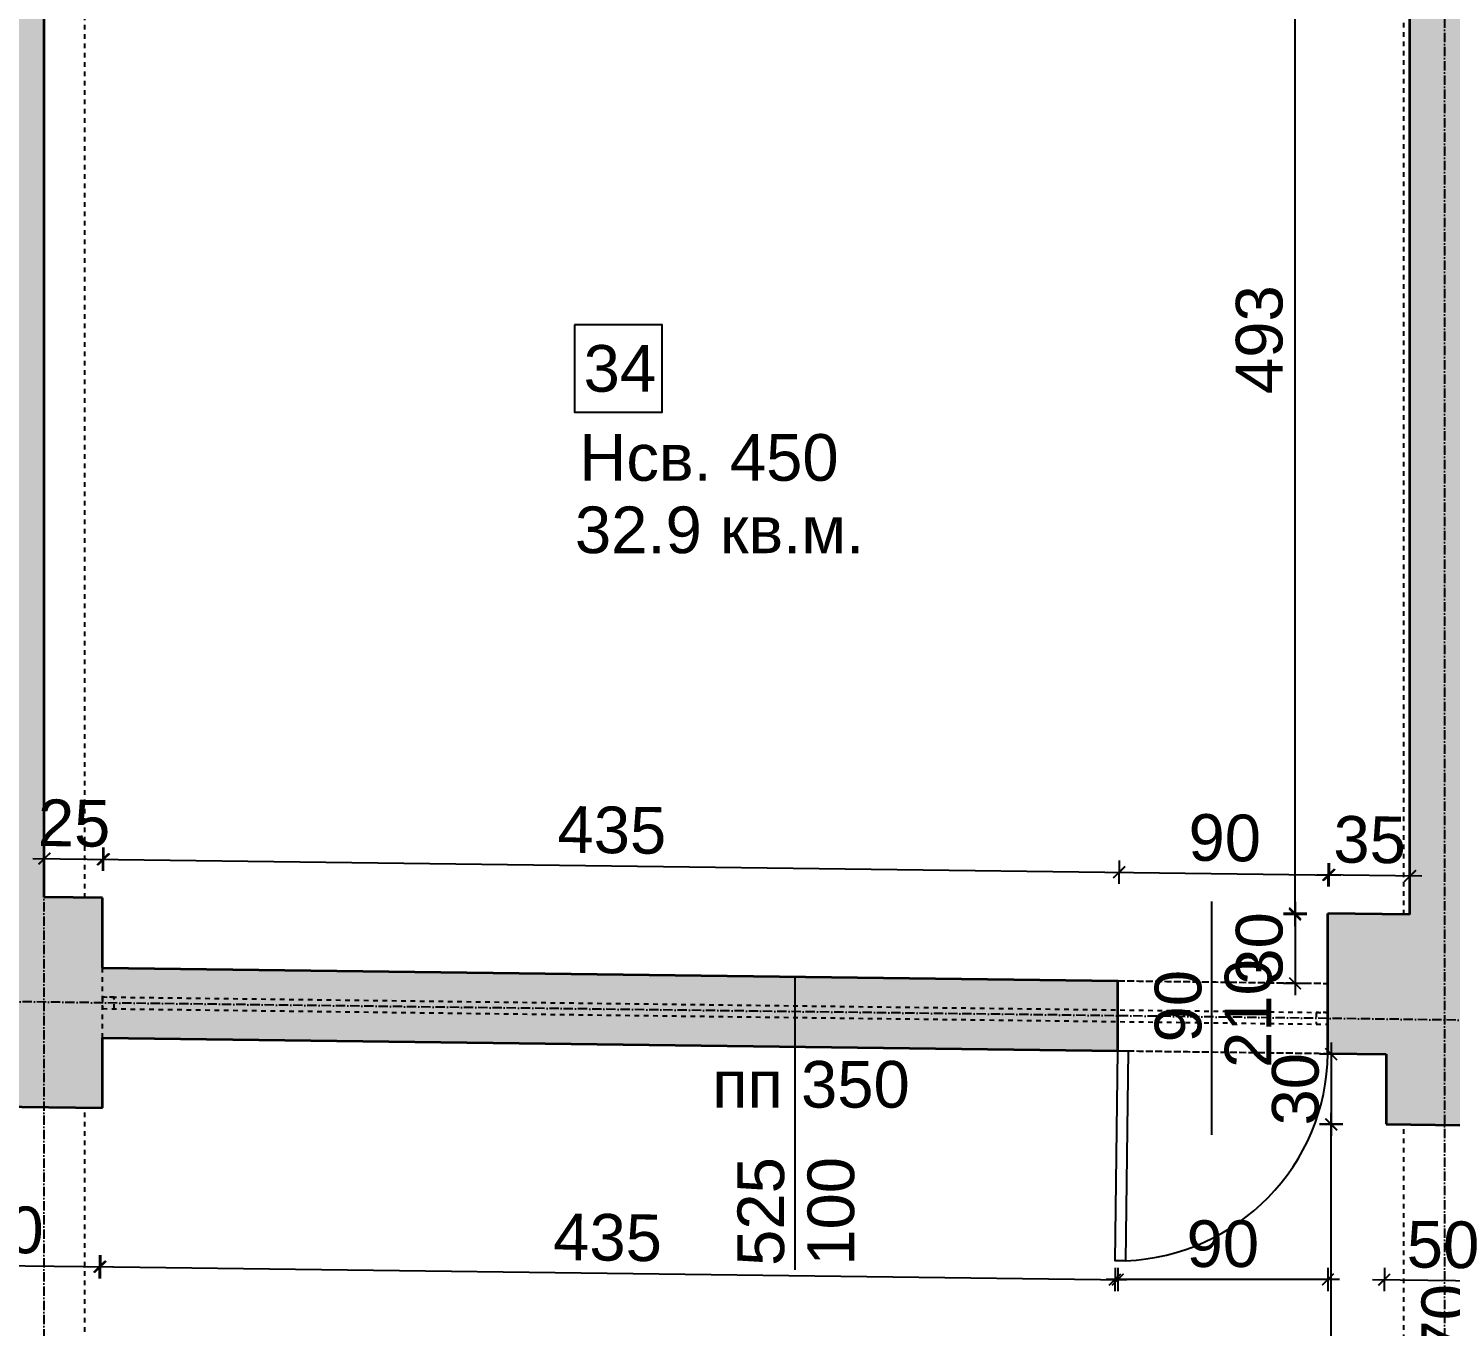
# Model space of a CAD drawing. Header units: inches. Extents: x -72385 to 39588, y -6525 to 66685.
# Drawn here: x -43532 to -42922, y 23259 to 23815 of the extents above; entities that cross this region are included whole.
import ezdxf

# ---------------------------------------------------------------- set-up
doc = ezdxf.new("R2010")
doc.units = ezdxf.units.IN
doc.header["$MEASUREMENT"] = 0
doc.linetypes.add('DashDot', pattern=[0.6, 0.4, -0.1, 0, -0.1])
doc.linetypes.add('Hidden', pattern=[0.4, 0.2, -0.2])
for name, color, linetype, lineweight in [('Врати', 251, 'Continuous', 25), ('Надписи Hсв', 252, 'Continuous', 25), ('Надписи врати', 252, 'Continuous', 25), ('Надписи коти вътрешни', 252, 'Continuous', 25), ('Надписи номера на пом.', 252, 'Continuous', 25), ('Надписи площ', 252, 'Continuous', 25), ('Надписи прозорци', 252, 'Continuous', 25), ('Оси', 252, 'DashDot', 25), ('Пунктир', 253, 'Hidden', 25), ('Разрезни линии', 7, 'Continuous', 35), ('Щрих стени', 254, 'Continuous', 25)]:
    doc.layers.add(name, color=color, linetype=linetype, lineweight=lineweight)
doc.styles.add('Arial Regular', font='arial.ttf')
doc.styles.get("Standard").update_dxf_attribs({"font": 'arial.ttf'})
doc.dimstyles.new('Annotative', dxfattribs={"dimscale": 0, "dimtxt": 20, "dimasz": 5, "dimexe": 5, "dimexo": 5, "dimgap": 5, "dimtad": 1, "dimdec": 0, "dimzin": 0, "dimdsep": 46, "dimtxsty": 'Standard', "dimblk": 'ARCHTICK', "dimcen": 5, "dimdle": 5, "dimadec": 0, "dimazin": 0, "dimtfac": 1, "dimtdec": 0, "dimtofl": 0, "dimtmove": 0, "dimatfit": 3, "dimldrblk": 'ARCHTICK', "dimfxl": 5, "dimfxlon": 1, "dimtolj": 1, "dimtzin": 0, "dimarcsym": 1})

# ---------------------------------------------------------------- blocks, each defined once
blk = doc.blocks.new('_ArchTick')
at = {"color": 0, "linetype": 'ByBlock', "const_width": 0.15}
blk.add_lwpolyline([(-0.5, -0.5), (0.5, 0.5)], dxfattribs=at)
blk = doc.blocks.new('*D2899')
at = {"layer": 'Defpoints', "color": 0, "ltscale": 50, "transparency": 16777216}
for p in [(-42988.92, 23928.13), (-42942.34, 23928.13), (-42942.34, 23435.54)]:
    blk.add_point(p, dxfattribs=at)
at = {"layer": 'Надписи коти вътрешни', "color": 0, "lineweight": -2, "ltscale": 50, "transparency": 16777216}
for p, q in [((-42988.92, 23430.54), (-42988.92, 23933.13)), ((-42983.92, 23928.13), (-42993.92, 23928.13)), ((-42983.92, 23435.54), (-42993.92, 23435.54))]:
    blk.add_line(p, q, dxfattribs=at)
at = {"layer": 'Надписи коти вътрешни', "color": 0, "lineweight": -2, "ltscale": 50, "transparency": 16777216, "xscale": 5, "yscale": 5, "zscale": 5}
for p, rotation in [((-42988.92, 23928.13), 90), ((-42988.92, 23435.54), 270)]:
    blk.add_blockref('_ArchTick', p, dxfattribs=dict(at, rotation=rotation))
at = {"layer": 'Надписи коти вътрешни', "color": 0, "ltscale": 50, "transparency": 16777216, "insert": (-43004.14, 23681.84), "char_height": 20, "attachment_point": 5, "rotation": 90}
blk.add_mtext('\\A1;493', dxfattribs=at)
blk = doc.blocks.new('*D2900')
at = {"layer": 'Defpoints', "color": 0, "ltscale": 50, "transparency": 16777216}
for p in [(-42974.84, 23435.96), (-42988.92, 23406), (-42974.84, 23406)]:
    blk.add_point(p, dxfattribs=at)
at = {"layer": 'Надписи коти вътрешни', "color": 0, "lineweight": -2, "ltscale": 50, "transparency": 16777216}
for p, q in [((-42988.92, 23440.96), (-42988.92, 23401)), ((-42983.92, 23435.96), (-42993.92, 23435.96)), ((-42983.92, 23406), (-42993.92, 23406))]:
    blk.add_line(p, q, dxfattribs=at)
at = {"layer": 'Надписи коти вътрешни', "color": 0, "lineweight": -2, "ltscale": 50, "transparency": 16777216, "xscale": 5, "yscale": 5, "zscale": 5}
for p, rotation in [((-42988.92, 23435.96), 90), ((-42988.92, 23406), 270)]:
    blk.add_blockref('_ArchTick', p, dxfattribs=dict(at, rotation=rotation))
at = {"layer": 'Надписи коти вътрешни', "color": 0, "ltscale": 50, "transparency": 16777216, "insert": (-43004.14, 23420.98), "char_height": 20, "attachment_point": 5, "rotation": 90}
blk.add_mtext('\\A1;30', dxfattribs=at)
blk = doc.blocks.new('*D4598')
at = {"layer": 'Defpoints', "color": 0, "ltscale": 50, "transparency": 16777216}
for p in [(-43499.63, 23459.2), (-43524.84, 23442.96), (-43499.84, 23442.64)]:
    blk.add_point(p, dxfattribs=at)
at = {"layer": 'Надписи коти вътрешни', "color": 0, "lineweight": -2, "ltscale": 50, "transparency": 16777216}
for p, q in [((-43524.69, 23454.52), (-43524.56, 23464.52)), ((-43499.69, 23454.2), (-43499.56, 23464.2)), ((-43529.63, 23459.58), (-43494.63, 23459.13))]:
    blk.add_line(p, q, dxfattribs=at)
at = {"layer": 'Надписи коти вътрешни', "color": 0, "lineweight": -2, "ltscale": 50, "transparency": 16777216, "xscale": 5, "yscale": 5, "zscale": 5}
for p, rotation in [((-43524.63, 23459.52), 179.2706286525467), ((-43499.63, 23459.2), 359.2706286525466)]:
    blk.add_blockref('_ArchTick', p, dxfattribs=dict(at, rotation=rotation))
at = {"layer": 'Надписи коти вътрешни', "color": 0, "ltscale": 50, "transparency": 16777216, "insert": (-43511.93, 23474.57), "char_height": 20, "attachment_point": 5, "rotation": 359.27063}
blk.add_mtext('\\A1;25', dxfattribs=at)
blk = doc.blocks.new('*D2924')
at = {"layer": 'Defpoints', "color": 0, "ltscale": 50, "transparency": 16777216}
for p in [(-43064.25, 23453.66), (-43499.84, 23412.69), (-43064.84, 23407.15)]:
    blk.add_point(p, dxfattribs=at)
at = {"layer": 'Надписи коти вътрешни', "color": 0, "lineweight": -2, "ltscale": 50, "transparency": 16777216}
for p, q in [((-43499.31, 23454.19), (-43499.18, 23464.19)), ((-43504.24, 23459.26), (-43059.25, 23453.59)), ((-43064.31, 23448.66), (-43064.18, 23458.65))]:
    blk.add_line(p, q, dxfattribs=at)
at = {"layer": 'Надписи коти вътрешни', "color": 0, "lineweight": -2, "ltscale": 50, "transparency": 16777216, "xscale": 5, "yscale": 5, "zscale": 5}
for p, rotation in [((-43499.25, 23459.19), 179.2706286525472), ((-43064.25, 23453.66), 359.2706286525473)]:
    blk.add_blockref('_ArchTick', p, dxfattribs=dict(at, rotation=rotation))
at = {"layer": 'Надписи коти вътрешни', "color": 0, "ltscale": 50, "transparency": 16777216, "insert": (-43281.55, 23471.64), "char_height": 20, "attachment_point": 5, "rotation": 359.27063}
blk.add_mtext('\\A1;435', dxfattribs=at)
blk = doc.blocks.new('*D4103')
at = {"layer": 'Defpoints', "color": 0, "ltscale": 50, "transparency": 16777216}
for p in [(-42974.23, 23452.49), (-43064.84, 23407.15), (-42974.84, 23405.98)]:
    blk.add_point(p, dxfattribs=at)
at = {"layer": 'Надписи коти вътрешни', "color": 0, "lineweight": -2, "ltscale": 50, "transparency": 16777216}
for p, q in [((-43064.3, 23448.66), (-43064.17, 23458.66)), ((-42974.3, 23447.49), (-42974.17, 23457.49)), ((-43069.23, 23453.72), (-42969.23, 23452.42))]:
    blk.add_line(p, q, dxfattribs=at)
at = {"layer": 'Надписи коти вътрешни', "color": 0, "lineweight": -2, "ltscale": 50, "transparency": 16777216, "xscale": 5, "yscale": 5, "zscale": 5}
for p, rotation in [((-43064.23, 23453.66), 179.2551554234633), ((-42974.23, 23452.49), 359.2551554234633)]:
    blk.add_blockref('_ArchTick', p, dxfattribs=dict(at, rotation=rotation))
at = {"layer": 'Надписи коти вътрешни', "color": 0, "ltscale": 50, "transparency": 16777216, "insert": (-43019.03, 23468.28), "char_height": 20, "attachment_point": 5, "rotation": 359.25516}
blk.add_mtext('\\A1;90', dxfattribs=at)
blk = doc.blocks.new('*D2925')
at = {"layer": 'Defpoints', "color": 0, "ltscale": 50, "transparency": 16777216}
for p in [(-42974.63, 23452.49), (-42974.84, 23435.96), (-42939.84, 23435.51)]:
    blk.add_point(p, dxfattribs=at)
at = {"layer": 'Надписи коти вътрешни', "color": 0, "lineweight": -2, "ltscale": 50, "transparency": 16777216}
for p, q in [((-42974.69, 23447.49), (-42974.56, 23457.49)), ((-42939.69, 23447.04), (-42939.56, 23457.04)), ((-42934.63, 23451.98), (-42979.63, 23452.55))]:
    blk.add_line(p, q, dxfattribs=at)
at = {"layer": 'Надписи коти вътрешни', "color": 0, "lineweight": -2, "ltscale": 50, "transparency": 16777216, "xscale": 5, "yscale": 5, "zscale": 5}
for p, rotation in [((-42974.63, 23452.49), 179.2706286525409), ((-42939.63, 23452.04), 359.2706286525409)]:
    blk.add_blockref('_ArchTick', p, dxfattribs=dict(at, rotation=rotation))
at = {"layer": 'Надписи коти вътрешни', "color": 0, "ltscale": 50, "transparency": 16777216, "insert": (-42956.93, 23467.48), "char_height": 20, "attachment_point": 5, "rotation": 359.27063}
blk.add_mtext('\\A1;35', dxfattribs=at)
blk = doc.blocks.new('*D3052')
at = {"layer": 'Defpoints', "color": 0, "ltscale": 50, "transparency": 16777216}
for p in [(-42949.84, 23345.63), (-42899.84, 23345), (-42900.68, 23278.44)]:
    blk.add_point(p, dxfattribs=at)
at = {"layer": 'Надписи коти вътрешни', "color": 0, "lineweight": -2, "ltscale": 50, "transparency": 16777216}
for p, q in [((-42955.68, 23279.14), (-42895.69, 23278.37)), ((-42950.62, 23284.07), (-42950.75, 23274.08)), ((-42900.62, 23283.44), (-42900.75, 23273.44))]:
    blk.add_line(p, q, dxfattribs=at)
at = {"layer": 'Надписи коти вътрешни', "color": 0, "lineweight": -2, "ltscale": 50, "transparency": 16777216, "xscale": 5, "yscale": 5, "zscale": 5}
for p, rotation in [((-42950.68, 23279.07), 179.2706286525463), ((-42900.68, 23278.44), 359.2706286525462)]:
    blk.add_blockref('_ArchTick', p, dxfattribs=dict(at, rotation=rotation))
at = {"layer": 'Надписи коти вътрешни', "color": 0, "ltscale": 50, "transparency": 16777216, "insert": (-42925.49, 23293.97), "char_height": 20, "attachment_point": 5, "rotation": 359.27063}
blk.add_mtext('\\A1;50', dxfattribs=at)
blk = doc.blocks.new('*D4617')
at = {"layer": 'Defpoints', "color": 0, "ltscale": 50, "transparency": 16777216}
for p in [(-43064.84, 23377.15), (-42974.84, 23376), (-43064.84, 23279.14)]:
    blk.add_point(p, dxfattribs=at)
at = {"layer": 'Надписи коти вътрешни', "color": 0, "lineweight": -2, "ltscale": 50, "transparency": 16777216}
for p, q in [((-43064.84, 23284.14), (-43064.84, 23274.14)), ((-42974.84, 23284.14), (-42974.84, 23274.14)), ((-42969.84, 23279.14), (-43069.84, 23279.14))]:
    blk.add_line(p, q, dxfattribs=at)
at = {"layer": 'Надписи коти вътрешни', "color": 0, "lineweight": -2, "ltscale": 50, "transparency": 16777216, "xscale": 5, "yscale": 5, "zscale": 5, "rotation": 180}
blk.add_blockref('_ArchTick', (-43064.84, 23279.14), dxfattribs=at)
at = {"layer": 'Надписи коти вътрешни', "color": 0, "lineweight": -2, "ltscale": 50, "transparency": 16777216, "xscale": 5, "yscale": 5, "zscale": 5}
blk.add_blockref('_ArchTick', (-42974.84, 23279.14), dxfattribs=at)
at = {"layer": 'Надписи коти вътрешни', "color": 0, "ltscale": 50, "transparency": 16777216, "insert": (-43019.84, 23294.35), "char_height": 20, "attachment_point": 5}
blk.add_mtext('\\A1;90', dxfattribs=at)
blk = doc.blocks.new('*D3053')
at = {"layer": 'Defpoints', "color": 0, "ltscale": 50, "transparency": 16777216}
for p in [(-43499.84, 23382.69), (-43064.84, 23377.15), (-43066.09, 23279.09)]:
    blk.add_point(p, dxfattribs=at)
at = {"layer": 'Надписи коти вътрешни', "color": 0, "lineweight": -2, "ltscale": 50, "transparency": 16777216}
for p, q in [((-43506.09, 23284.69), (-43061.09, 23279.03)), ((-43501.02, 23289.63), (-43501.15, 23279.63)), ((-43066.02, 23284.09), (-43066.15, 23274.09))]:
    blk.add_line(p, q, dxfattribs=at)
at = {"layer": 'Надписи коти вътрешни', "color": 0, "lineweight": -2, "ltscale": 50, "transparency": 16777216, "xscale": 5, "yscale": 5, "zscale": 5}
for p, rotation in [((-43501.09, 23284.63), 179.2706286525482), ((-43066.09, 23279.09), 359.2706286525482)]:
    blk.add_blockref('_ArchTick', p, dxfattribs=dict(at, rotation=rotation))
at = {"layer": 'Надписи коти вътрешни', "color": 0, "ltscale": 50, "transparency": 16777216, "insert": (-43283.39, 23297.08), "char_height": 20, "attachment_point": 5, "rotation": 359.27063}
blk.add_mtext('\\A1;435', dxfattribs=at)
blk = doc.blocks.new('*D3054')
at = {"layer": 'Defpoints', "color": 0, "ltscale": 50, "transparency": 16777216}
for p in [(-43579.84, 23353.65), (-43499.84, 23352.63), (-43500.7, 23284.62)]:
    blk.add_point(p, dxfattribs=at)
at = {"layer": 'Надписи коти вътрешни', "color": 0, "lineweight": -2, "ltscale": 50, "transparency": 16777216}
for p, q in [((-43580.64, 23290.64), (-43580.77, 23280.64)), ((-43585.7, 23285.71), (-43495.7, 23284.56)), ((-43500.64, 23289.62), (-43500.77, 23279.62))]:
    blk.add_line(p, q, dxfattribs=at)
at = {"layer": 'Надписи коти вътрешни', "color": 0, "lineweight": -2, "ltscale": 50, "transparency": 16777216, "xscale": 5, "yscale": 5, "zscale": 5}
for p, rotation in [((-43580.7, 23285.64), 179.2706286525463), ((-43500.7, 23284.62), 359.2706286525462)]:
    blk.add_blockref('_ArchTick', p, dxfattribs=dict(at, rotation=rotation))
at = {"layer": 'Надписи коти вътрешни', "color": 0, "ltscale": 50, "transparency": 16777216, "insert": (-43540.51, 23300.34), "char_height": 20, "attachment_point": 5, "rotation": 359.27063}
blk.add_mtext('\\A1;80', dxfattribs=at)
blk = doc.blocks.new('*D3070')
at = {"layer": 'Defpoints', "color": 0, "ltscale": 50, "transparency": 16777216}
for p in [(-42949.84, 23375.68), (-42973.44, 23345.63), (-42949.84, 23345.63)]:
    blk.add_point(p, dxfattribs=at)
at = {"layer": 'Надписи коти вътрешни', "color": 0, "lineweight": -2, "ltscale": 50, "transparency": 16777216}
for p, q in [((-42968.44, 23375.68), (-42978.44, 23375.68)), ((-42973.44, 23380.68), (-42973.44, 23340.63)), ((-42968.44, 23345.63), (-42978.44, 23345.63))]:
    blk.add_line(p, q, dxfattribs=at)
at = {"layer": 'Надписи коти вътрешни', "color": 0, "lineweight": -2, "ltscale": 50, "transparency": 16777216, "xscale": 5, "yscale": 5, "zscale": 5}
for p, rotation in [((-42973.44, 23375.68), 90), ((-42973.44, 23345.63), 270)]:
    blk.add_blockref('_ArchTick', p, dxfattribs=dict(at, rotation=rotation))
at = {"layer": 'Надписи коти вътрешни', "color": 0, "ltscale": 50, "transparency": 16777216, "insert": (-42988.66, 23360.66), "char_height": 20, "attachment_point": 5, "rotation": 90}
blk.add_mtext('\\A1;30', dxfattribs=at)
blk = doc.blocks.new('*D3071')
at = {"layer": 'Defpoints', "color": 0, "ltscale": 50, "transparency": 16777216}
for p in [(-42973.44, 23345.54), (-42942.34, 23345.54), (-42942.34, 23105.57)]:
    blk.add_point(p, dxfattribs=at)
at = {"layer": 'Надписи коти вътрешни', "color": 0, "lineweight": -2, "ltscale": 50, "transparency": 16777216}
for p, q in [((-42968.44, 23345.54), (-42978.44, 23345.54)), ((-42973.44, 23100.57), (-42973.44, 23350.54)), ((-42968.44, 23105.57), (-42978.44, 23105.57))]:
    blk.add_line(p, q, dxfattribs=at)
at = {"layer": 'Надписи коти вътрешни', "color": 0, "lineweight": -2, "ltscale": 50, "transparency": 16777216, "xscale": 5, "yscale": 5, "zscale": 5}
for p, rotation in [((-42973.44, 23345.54), 90), ((-42973.44, 23105.57), 270)]:
    blk.add_blockref('_ArchTick', p, dxfattribs=dict(at, rotation=rotation))
at = {"layer": 'Надписи коти вътрешни', "color": 0, "ltscale": 50, "transparency": 16777216, "insert": (-42988.66, 23225.55), "char_height": 20, "attachment_point": 5, "rotation": 90}
blk.add_mtext('\\A1;240', dxfattribs=at)

msp = doc.modelspace()

# ---------------------------------------------------------------- hatches: boundary and pattern name
at = {"layer": 'Щрих стени', "ltscale": 10}
h = msp.add_hatch(color=256, dxfattribs=at)
h.dxf.hatch_style = 1
h.paths.add_polyline_path([(-45319.84, 23453.36), (-45339.84, 23453.61), (-45339.84, 23958.65), (-45337.34, 23958.62), (-45337.34, 24038.63), (-45372.34, 24039.08), (-45372.34, 23959.07), (-45369.84, 23959.04), (-45369.84, 23454), (-45372.34, 23454.03), (-45372.34, 23436.53), (-45449.84, 23437.51), (-45449.84, 23407.51), (-45369.84, 23406.49), (-45369.84, 23341.49), (-45339.84, 23341.1), (-45339.84, 23406.11), (-45139.84, 23403.56), (-45139.84, 23433.57), (-45319.84, 23435.86)])
h.paths.add_polyline_path([(-44729.84, 23458.3), (-44779.84, 23458.94), (-44779.84, 23428.98), (-44979.84, 23431.53), (-44979.84, 23401.53), (-44779.84, 23398.98), (-44779.84, 23368.93), (-44729.84, 23368.29), (-44729.84, 23398.34), (-44179.84, 23391.34), (-44179.84, 23361.29), (-44129.84, 23360.66), (-44129.84, 23390.71), (-43699.84, 23385.23), (-43699.84, 23415.23), (-44129.84, 23420.71), (-44129.84, 23450.66), (-44139.84, 23450.79), (-44139.84, 23943.38), (-44137.34, 23943.35), (-44137.34, 24023.35), (-44172.34, 24023.8), (-44172.34, 23943.79), (-44169.84, 23943.76), (-44169.84, 23451.17), (-44204.84, 23451.62), (-44204.84, 23421.66), (-44729.84, 23428.35)])
h.paths.add_polyline_path([(-44737.34, 24030.99), (-44772.34, 24031.44), (-44772.34, 23951.43), (-44737.34, 23950.98)])
h.paths.add_polyline_path([(-45037.34, 24034.81), (-45072.34, 24035.26), (-45072.34, 24000.25), (-45037.34, 23999.81)])
h.paths.add_polyline_path([(-44437.34, 24027.17), (-44472.34, 24027.62), (-44472.34, 23992.61), (-44437.34, 23992.17)])
h.paths.add_polyline_path([(-43837.34, 24019.53), (-43872.34, 24019.98), (-43872.34, 23984.98), (-43837.34, 23984.53)], flags=17)
h.paths.add_polyline_path([(-43507.34, 24015.33), (-43572.34, 24016.16), (-43572.34, 23936.15), (-43554.84, 23935.93), (-43554.84, 23443.34), (-43579.84, 23443.66), (-43579.84, 23413.71), (-43609.84, 23414.09), (-43609.84, 23384.09), (-43579.84, 23383.7), (-43579.84, 23353.65), (-43499.84, 23352.63), (-43499.84, 23382.69), (-43064.84, 23377.15), (-43064.84, 23407.15), (-43499.84, 23412.69), (-43499.84, 23442.64), (-43524.84, 23442.96), (-43524.84, 23935.55), (-43507.34, 23935.33)])
h.paths.add_polyline_path([(-43207.34, 24011.51), (-43242.34, 24011.96), (-43242.34, 23976.96), (-43207.34, 23976.51)], flags=17)
h.paths.add_polyline_path([(-42709.84, 23402.63), (-42899.84, 23405.05), (-42899.84, 23435), (-42909.84, 23435.13), (-42909.84, 23927.72), (-42907.34, 23927.69), (-42907.34, 24007.69), (-42942.34, 24008.14), (-42942.34, 23928.13), (-42939.84, 23928.1), (-42939.84, 23435.51), (-42974.84, 23435.96), (-42974.84, 23376), (-42949.84, 23375.68), (-42949.84, 23345.63), (-42899.84, 23345), (-42899.84, 23375.05), (-42709.84, 23372.63)])

# ---------------------------------------------------------------- linework, layer by layer
at = {"layer": 'Врати', "ltscale": 50}
msp.add_lwpolyline([(-43064.84, 23377.15), (-43060.34, 23377.09), (-43061.48, 23287.09), (-43065.98, 23287.15)], close=True, dxfattribs=at)
msp.add_arc((-43064.84, 23377.15), 90.01, 272.13661, 359.27063, dxfattribs=at)
at = {"layer": 'Надписи врати', "ltscale": 50}
msp.add_line((-43024.51, 23341.12), (-43024.51, 23441.12), dxfattribs=at)
at = {"layer": 'Надписи номера на пом.', "ltscale": 50}
msp.add_lwpolyline([(-43297.54, 23688.21), (-43297.54, 23650.71), (-43260.04, 23650.71), (-43260.04, 23688.21)], close=True, dxfattribs=at)
at = {"layer": 'Надписи прозорци', "ltscale": 50}
msp.add_line((-43203.26, 23408.91), (-43203.26, 23283.26), dxfattribs=at)
at = {"layer": 'Оси', "ltscale": 10}
for p, q in [((-42924.84, 24490.46), (-42924.84, 21690.23)), ((-39839.84, 23351.09), (-52799.84, 23516.08))]:
    msp.add_line(p, q, dxfattribs=at)
msp.add_lwpolyline([(-43504.85, 24497.84), (-43504.85, 24477.58), (-43524.84, 24477.84), (-43524.84, 21718.12), (-43504.84, 21717.87), (-43504.84, 21697.61)], dxfattribs=at)
at = {"layer": 'Пунктир', "ltscale": 10}
for p, q in [((-43507.34, 23442.74), (-43507.34, 23935.33)), ((-42942.34, 23435.54), (-42942.34, 23928.13)), ((-43499.84, 23412.69), (-42974.84, 23406)), ((-43499.84, 23382.69), (-43499.84, 23412.69)), ((-43064.84, 23407.15), (-42974.84, 23406)), ((-42974.84, 23376), (-42974.84, 23406)), ((-43499.84, 23400.19), (-42974.84, 23393.5)), ((-43499.84, 23395.19), (-42974.84, 23388.5)), ((-43499.84, 23382.69), (-42974.84, 23376)), ((-43064.84, 23377.15), (-42974.84, 23376)), ((-43507.34, 23112.76), (-43507.34, 23352.73)), ((-42942.34, 23105.57), (-42942.34, 23345.54))]:
    msp.add_line(p, q, dxfattribs=at)
for points in [[(-43499.84, 23395.19), (-43494.84, 23395.12), (-43494.77, 23400.12), (-43499.77, 23400.19), (-43499.84, 23395.19)], [(-42979.9, 23388.57), (-42974.9, 23388.51), (-42974.84, 23393.51), (-42979.84, 23393.57), (-42979.9, 23388.57)]]:
    msp.add_lwpolyline(points, dxfattribs=at)
at = {"layer": 'Разрезни линии', "ltscale": 50}
for p, q in [((-43524.84, 23935.55), (-43524.84, 23442.96)), ((-42939.84, 23928.1), (-42939.84, 23435.51)), ((-43499.84, 23442.64), (-43524.84, 23442.96)), ((-43499.84, 23412.69), (-43499.84, 23442.64)), ((-42974.84, 23376), (-42974.84, 23435.96)), ((-42939.84, 23435.51), (-42974.84, 23435.96)), ((-43499.84, 23412.69), (-43064.84, 23407.15)), ((-43064.84, 23377.15), (-43064.84, 23407.15)), ((-43499.84, 23382.69), (-43064.84, 23377.15)), ((-43499.84, 23352.63), (-43499.84, 23382.69)), ((-42974.84, 23376), (-42949.84, 23375.68)), ((-42949.84, 23375.68), (-42949.84, 23345.63)), ((-43579.84, 23353.65), (-43499.84, 23352.63)), ((-42949.84, 23345.63), (-42899.84, 23345))]:
    msp.add_line(p, q, dxfattribs=at)

# ---------------------------------------------------------------- texts
at = {"layer": 'Надписи Hсв', "ltscale": 100, "insert": (-43295.54, 23641.36), "char_height": 20, "width": 180.4891, "attachment_point": 1, "style": 'Arial Regular'}
msp.add_mtext('\\pxt8;Hсв. 450', dxfattribs=at)
at = {"layer": 'Надписи Hсв', "ltscale": 100, "insert": (-42934.75, 23166.09), "char_height": 20, "width": 180.4891, "attachment_point": 1, "rotation": 90, "style": 'Arial Regular'}
msp.add_mtext('\\pxt8;Hсв. 370', dxfattribs=at)
at = {"layer": 'Надписи врати', "ltscale": 100, "char_height": 20, "width": 180.4891, "attachment_point": 1, "rotation": 90, "style": 'Arial Regular'}
for s, insert in [('210', (-43019.03, 23369.78)), ('90', (-43049.03, 23380.71))]:
    msp.add_mtext(s, dxfattribs=dict(at, insert=insert))
at = {"layer": 'Надписи номера на пом.', "ltscale": 100, "insert": (-43368.4, 23679.53), "char_height": 20, "width": 180.4891, "attachment_point": 1, "style": 'Arial Regular'}
msp.add_mtext('\\pxqc;34', dxfattribs=at)
at = {"layer": 'Надписи площ', "ltscale": 100, "insert": (-43297.4, 23610.35), "char_height": 20, "width": 180.4891, "attachment_point": 1, "style": 'Arial Regular'}
msp.add_mtext('32.9 кв.м.', dxfattribs=at)
at = {"layer": 'Надписи прозорци', "ltscale": 100, "insert": (-43238.57, 23372.77), "char_height": 20, "width": 180.4891, "attachment_point": 1, "style": 'Arial Regular'}
msp.add_mtext('пп 350', dxfattribs=at)
at = {"layer": 'Надписи прозорци', "ltscale": 100, "char_height": 20, "width": 180.4891, "attachment_point": 3, "rotation": 90, "style": 'Arial Regular'}
for s, insert in [('525', (-43227.77, 23331.56)), ('100', (-43197.77, 23331.64))]:
    msp.add_mtext(s, dxfattribs=dict(at, insert=insert))

# ---------------------------------------------------------------- dimensions: what is measured, and where the dimension line sits
at = {"layer": 'Надписи коти вътрешни', "ltscale": 50}
for base, p1, p2, picture, middle in [((-42988.92, 23928.13), (-42942.34, 23435.54), (-42942.34, 23928.13), '*D2899', (-43004.14, 23681.84)), ((-42973.44, 23345.54), (-42942.34, 23105.57), (-42942.34, 23345.54), '*D3071', (-42988.66, 23225.55))]:
    dim = msp.add_linear_dim(base=base, p1=p1, p2=p2, angle=90, dimstyle='Annotative', override={"dimscale": 0, "dimtix": 0, "dimtofl": 0, "dimtmove": 0, "dimatfit": 3}, dxfattribs=at)
    dim.commit()
    dim.dimension.update_dxf_attribs({"geometry": picture, "text_midpoint": middle})
for base, p1, p2, angle, picture, middle, dimtype in [((-43499.63, 23459.2), (-43524.84, 23442.96), (-43499.84, 23442.64), 359.27063, '*D4598', (-43512.13, 23459.36), 129), ((-42974.63, 23452.49), (-42939.84, 23435.51), (-42974.84, 23435.96), 179.27063, '*D2925', (-42957.13, 23452.27), 129), ((-42988.92, 23406), (-42974.84, 23435.96), (-42974.84, 23406), 90, '*D2900', (-42988.92, 23420.98), 128), ((-42973.44, 23345.63), (-42949.84, 23375.68), (-42949.84, 23345.63), 90, '*D3070', (-42973.44, 23360.66), 128)]:
    dim = msp.add_linear_dim(base=base, p1=p1, p2=p2, angle=angle, dimstyle='Annotative', override={"dimscale": 0, "dimtix": 0, "dimtofl": 0, "dimtmove": 0, "dimatfit": 3}, dxfattribs=at)
    dim.commit()
    dim.dimension.update_dxf_attribs({"geometry": picture, "text_midpoint": middle, "dimtype": dimtype})
for p1, p2, distance, picture, middle in [((-43499.84, 23412.69), (-43064.84, 23407.15), 46.51, '*D2924', (-43281.55, 23471.64)), ((-43064.84, 23407.15), (-42974.84, 23405.98), 46.51, '*D4103', (-43019.03, 23468.28)), ((-43499.84, 23382.69), (-43064.84, 23377.15), -98.07, '*D3053', (-43283.39, 23297.08)), ((-43579.84, 23353.65), (-43499.84, 23352.63), -68.02, '*D3054', (-43540.51, 23300.34)), ((-42949.84, 23345.63), (-42899.84, 23345), -66.56, '*D3052', (-42925.49, 23293.97))]:
    dim = msp.add_aligned_dim(p1=p1, p2=p2, distance=distance, dimstyle='Annotative', override={"dimscale": 0, "dimtix": 0, "dimtofl": 0, "dimtmove": 0, "dimatfit": 3}, dxfattribs=at)
    dim.commit()
    dim.dimension.update_dxf_attribs({"geometry": picture, "text_midpoint": middle})
dim = msp.add_linear_dim(base=(-43064.84, 23279.14), p1=(-42974.84, 23376), p2=(-43064.84, 23377.15), dimstyle='Annotative', override={"dimscale": 0, "dimtix": 0, "dimtofl": 0, "dimtmove": 0, "dimatfit": 3}, dxfattribs=at)
dim.commit()
dim.dimension.update_dxf_attribs({"geometry": '*D4617', "text_midpoint": (-43019.84, 23294.35)})

doc.saveas('drawing.dxf')
